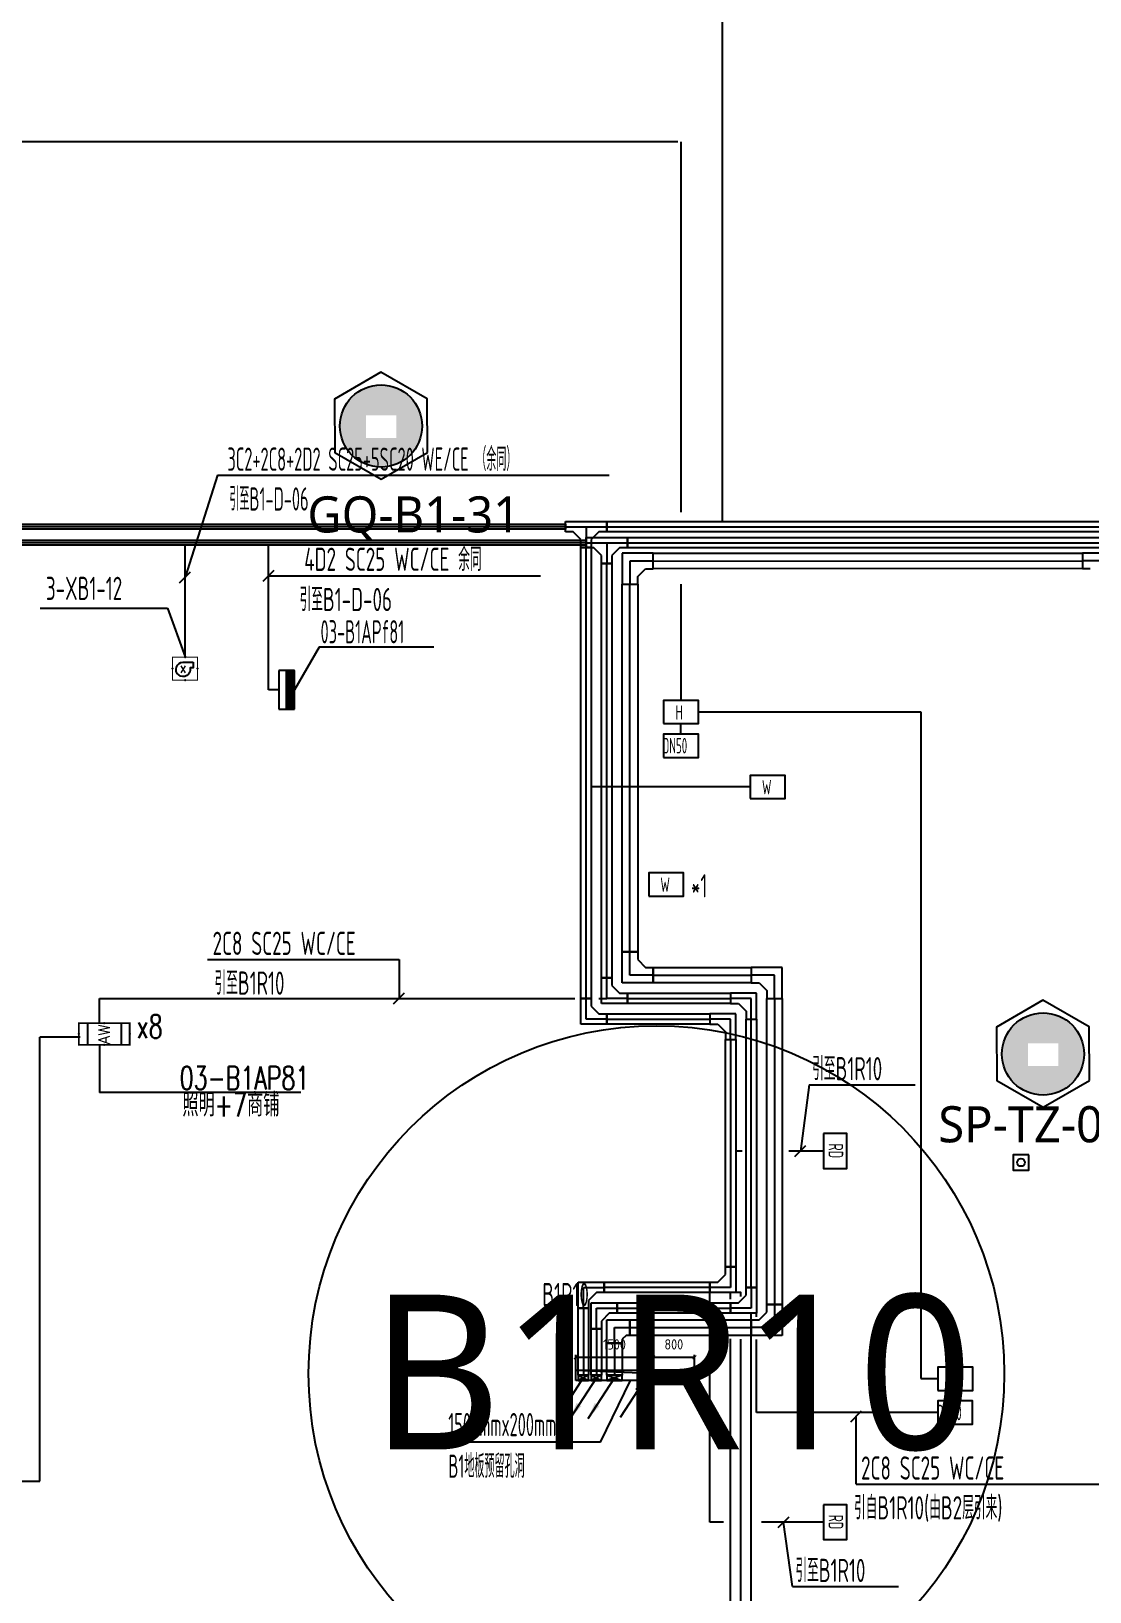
# Model space of a CAD drawing. Extents: x 0 to 3879896, y -114000 to 391286.
# Drawn here: x 2086925 to 2107427, y 289905 to 320135 of the extents above; entities that cross this region are included whole.
import ezdxf
from ezdxf.enums import TextEntityAlignment as Align

# ---------------------------------------------------------------- set-up
doc = ezdxf.new("R2010")
doc.units = 0
doc.header["$LTSCALE"] = 1000
doc.header["$MEASUREMENT"] = 0
doc.layers.get('0').update_dxf_attribs({"linetype": 'CONTINUOUS'})
doc.layers.get('Defpoints').update_dxf_attribs({"linetype": 'CONTINUOUS'})
for name, color, linetype in [('AP', 7, 'CONTINUOUS'), ('A无产权', 5, 'CONTINUOUS'), ('CABLETRAY_DOTE', 5, 'CONTINUOUS'), ('CABLETRAY_WEAK', 6, 'CONTINUOUS'), ('T-BAS', 11, '485_LINE'), ('T-BSA TEXT', 7, '485_LINE'), ('T-I-CHANNELS', 2, 'CONTINUOUS'), ('T-METER DATA', 150, 'C_LINE'), ('T-R-INTEGRATE', 1, 'CONTINUOUS'), ('T-SYSTEM BLOCK', 4, 'CONTINUOUS'), ('T-TEXT', 7, 'CONTINUOUS'), ('T-TEXT-RD', 3, 'CONTINUOUS'), ('T-电源线槽', 1, 'CONTINUOUS'), ('T-结构提条件', 252, 'CONTINUOUS'), ('T-铁塔', 3, 'CONTINUOUS'), ('W-3X_VP_消防立管', 6, 'CONTINUOUS'), ('W-辅助线_可见不打印_0', 252, 'CONTINUOUS'), ('WALL', 2, 'CONTINUOUS'), ('WIRE-通讯', 4, 'CONTINUOUS')]:
    doc.layers.add(name, color=color, linetype=linetype)
doc.styles.add('_TCH_DIM', font='SIMPLEX', dxfattribs={"bigfont": 'GBCBIG'})
doc.styles.add('_TCH_LABEL', font='COMPLEX', dxfattribs={"bigfont": 'GBCBIG'})
doc.styles.add('_TEL_DIM', font='SIMPLEX', dxfattribs={"width": 0.8, "height": 3.5, "bigfont": 'HZTXT'})
doc.styles.add('GBSTYLE', font='gbxwxt.shx', dxfattribs={"width": 0.6, "bigfont": 'gbhzfs.shx'})
doc.styles.add('HZTXT1', font='txtd.shx', dxfattribs={"width": 0.7, "bigfont": 'hztxt.shx'})
doc.styles.get("Standard").update_dxf_attribs({"font": 'GBENOR', "bigfont": 'GBCBIG'})
doc.linetypes.add('485_LINE', pattern='A,25.7,-3.58,["485",Standard,S=2.54,R=0,X=-3.2,Y=-1.27],-3.85', length=33.13)
doc.linetypes.add('C_LINE', pattern='A,25.7,-2.08,["C",Standard,S=2.54,R=0,X=-0.54,Y=-1.27],-2.35', length=30.13)
doc.dimstyles.get("Standard").update_dxf_attribs({"dimscale": 100, "dimtxt": 3.5, "dimasz": 1, "dimexe": 2.5, "dimexo": 3, "dimgap": 1.5, "dimtad": 1, "dimdec": 0, "dimzin": 0, "dimdsep": 46, "dimtxsty": 'Standard', "dimblk": 'ARCHTICK', "dimcen": 0.09, "dimadec": 0, "dimazin": 0, "dimtfac": 1, "dimtdec": 0, "dimtix": 1, "dimtmove": 2, "dimatfit": 3, "dimldrblk": 'ARCHTICK', "dimfxl": 1, "dimtolj": 1, "dimtzin": 0, "dimarcsym": 0})

# ---------------------------------------------------------------- blocks, each defined once
blk = doc.blocks.new('空调抄费表')
at = {"layer": 'T-SYSTEM BLOCK'}
blk.add_lwpolyline([(-338, 0), (338, 0), (338, 450), (-338, 450)], close=True, dxfattribs=at)
at = {"layer": 'T-TEXT', "style": 'GBSTYLE', "width": 0.7}
blk.add_text('H', height=281, dxfattribs=at).set_placement((-106, 76))
blk = doc.blocks.new('A$C78FD1D7B')
at = {"layer": 'T-SYSTEM BLOCK'}
blk.add_lwpolyline([(-300, 0), (300, 0), (300, 400), (-300, 400)], close=True, dxfattribs=at)
at = {"layer": 'T-TEXT', "style": 'GBSTYLE', "width": 0.7}
blk.add_text('RD', height=250, dxfattribs=at).set_placement((-129, 88))
blk = doc.blocks.new('*X637')
at = {"color": 0}
for p, q in [((-250, 33), (-183, 100)), ((-250, 68), (-218, 100)), ((-247, 0), (-147, 100)), ((-212, 0), (-112, 100)), ((-177, 0), (-77, 100)), ((-141, 0), (-41, 100)), ((-106, 0), (-6, 100)), ((-71, 0), (29, 100)), ((-35, 0), (65, 100)), ((0, 0), (100, 100)), ((35, 0), (135, 100)), ((71, 0), (171, 100)), ((106, 0), (206, 100)), ((141, 0), (241, 100)), ((177, 0), (250, 73)), ((212, 0), (250, 38)), ((247, 0), (250, 3))]:
    blk.add_line(p, q, dxfattribs=at)
blk = doc.blocks.new('$equip$00001414')
for p, q in [((0.75, 0.6), (-0.75, 0.6)), ((-0.75, 0.6), (-0.75, 0)), ((-0.75, 0.3), (0.75, 0.3)), ((-0.75, 0), (0.75, 0)), ((0.75, 0), (0.75, 0.6))]:
    blk.add_line(p, q)
at = {"const_width": 0.3}
blk.add_lwpolyline([(-0.75, 0.15), (0.75, 0.15)], dxfattribs=at)
for p in [(-0.75, 0.3), (0, 0.6), (0, 0), (0.75, 0.3)]:
    blk.add_point(p)
at = {"xscale": 0.00300000000061118, "yscale": 0.00300000000061118, "zscale": 0.00300000000061118}
blk.add_blockref('*X637', (0, 0), dxfattribs=at)
at = {"style": '_TCH_LABEL', "flags": 9}
blk.add_attdef('A', (0, 0), '', height=0.00002, dxfattribs=at)
blk = doc.blocks.new('$equip_U$00000289(PC-201201232)')
at = {"const_width": 0.075}
blk.add_lwpolyline([(-0.9, 1.68), (-0.9, 0), (0.9, 0), (0.9, 1.68)], close=True, dxfattribs=at)
blk.add_lwpolyline([(0.58, 1.3), (0.58, 0.89), (0.37, 0.89, -2.805884), (-0.14, 1.3)], format="xyb", close=True)
for p in [(0, 1.68), (-0.9, 0.84), (0, 0), (0.9, 0.84)]:
    blk.add_point(p)
at = {"color": 7, "style": '_TCH_LABEL'}
blk.add_attdef('$TEXT$', text='', height=0.5, dxfattribs=at).set_placement((-0.15, 0.79), align=Align.MIDDLE_CENTER)
at = {"color": 7, "style": '_TEL_DIM', "flags": 1}
blk.add_attdef('A', text='', height=0.000025, dxfattribs=at).set_placement((0, 0), align=Align.MIDDLE_CENTER)
blk = doc.blocks.new('$equip_U$00000265(GZ顾恪)')
at = {"linetype": 'Continuous'}
for p, q in [((-0.54, 0.7), (-0.54, 0)), ((0.54, 0.7), (0.54, 0))]:
    blk.add_line(p, q, dxfattribs=at)
at = {"const_width": 0.06}
blk.add_lwpolyline([(-0.82, 0.7), (0.82, 0.7), (0.82, 0), (-0.82, 0)], close=True, dxfattribs=at)
for p in [(0, 0.7), (-0.82, 0.35), (0, 0), (0.82, 0.35)]:
    blk.add_point(p)
at = {"color": 7, "style": '_TCH_LABEL'}
blk.add_attdef('$TEXT$', text='', height=0.36, dxfattribs=at).set_placement((-0.004, 0.344), align=Align.MIDDLE_CENTER)
at = {"color": 7, "style": '_TCH_LABEL', "flags": 1}
blk.add_attdef('A', text='', height=0.000025, dxfattribs=at).set_placement((0, 0), align=Align.MIDDLE_CENTER)
blk = doc.blocks.new('抄表水表')
at = {"layer": 'T-SYSTEM BLOCK'}
blk.add_lwpolyline([(-338, 0), (338, 0), (338, 450), (-338, 450)], close=True, dxfattribs=at)
at = {"layer": 'T-TEXT', "style": 'GBSTYLE', "width": 0.7}
blk.add_text('W', height=281, dxfattribs=at).set_placement((-113, 83))
blk = doc.blocks.new('ArchTick')
at = {"color": 0, "const_width": 0.2}
blk.add_lwpolyline([(-0.35, -0.35), (0.35, 0.35)], dxfattribs=at)
blk = doc.blocks.new('*D673')
at = {"layer": 'Defpoints', "color": 0, "transparency": 16777216}
for p in [(2099771, 294447), (2098971, 294050), (2099771, 294000)]:
    blk.add_point(p, dxfattribs=at)
at = {"layer": 'T-结构提条件', "color": 0, "lineweight": -2, "transparency": 16777216}
for p, q in [((2098971, 294060), (2098971, 294497)), ((2098971, 294447), (2099771, 294447)), ((2099771, 294010), (2099771, 294497))]:
    blk.add_line(p, q, dxfattribs=at)
at = {"layer": 'T-结构提条件', "color": 0, "lineweight": -2, "transparency": 16777216, "xscale": 100, "yscale": 100, "zscale": 100, "rotation": 180}
blk.add_blockref('ArchTick', (2098971, 294447), dxfattribs=at)
at = {"layer": 'T-结构提条件', "color": 0, "lineweight": -2, "transparency": 16777216, "xscale": 100, "yscale": 100, "zscale": 100}
blk.add_blockref('ArchTick', (2099771, 294447), dxfattribs=at)
at = {"layer": 'T-结构提条件', "color": 0, "transparency": 16777216, "insert": (2099371, 294697), "char_height": 200, "attachment_point": 5}
blk.add_mtext('\\A1;800', dxfattribs=at)
blk = doc.blocks.new('_ArchTick')
at = {"color": 0, "linetype": 'ByBlock', "const_width": 0.4}
blk.add_lwpolyline([(-0.5, -0.5), (0.5, 0.5)], dxfattribs=at)
blk = doc.blocks.new('*D674')
at = {"layer": 'Defpoints', "color": 0, "transparency": 16777216}
for p in [(2098971, 294447), (2097471, 294190), (2098971, 294200)]:
    blk.add_point(p, dxfattribs=at)
at = {"layer": 'T-结构提条件', "color": 0, "lineweight": -2, "transparency": 16777216}
for p, q in [((2097471, 294200), (2097471, 294497)), ((2097471, 294447), (2098971, 294447)), ((2098971, 294210), (2098971, 294497))]:
    blk.add_line(p, q, dxfattribs=at)
at = {"layer": 'T-结构提条件', "color": 0, "lineweight": -2, "transparency": 16777216, "xscale": 100, "yscale": 100, "zscale": 100, "rotation": 180}
blk.add_blockref('ArchTick', (2097471, 294447), dxfattribs=at)
at = {"layer": 'T-结构提条件', "color": 0, "lineweight": -2, "transparency": 16777216, "xscale": 100, "yscale": 100, "zscale": 100}
blk.add_blockref('ArchTick', (2098971, 294447), dxfattribs=at)
at = {"layer": 'T-结构提条件', "color": 0, "transparency": 16777216, "insert": (2098221, 294697), "char_height": 200, "attachment_point": 5}
blk.add_mtext('\\A1;1500', dxfattribs=at)
blk = doc.blocks.new('A$C78191958')
at = {"layer": 'T-METER DATA'}
blk.add_blockref('抄表水表', (114865, 37249, 0), dxfattribs=at)
at = {"layer": 'T-BSA TEXT', "linetype": 'ByBlock', "style": 'GBSTYLE', "width": 0.7}
blk.add_text('*1', height=450, dxfattribs=at).set_placement((115346, 37225, 0))
blk = doc.blocks.new('W立管100_间距200_0')
blk.add_circle((0, 0), 50)
at = {"layer": 'W-辅助线_可见不打印_0'}
blk.add_lwpolyline([(-100, -100), (100, -100), (100, 100), (-100, 100)], close=True, dxfattribs=at)

msp = doc.modelspace()

# ---------------------------------------------------------------- hatches: boundary and pattern name
at = {"layer": 'T-SYSTEM BLOCK'}
h = msp.add_hatch(color=256, dxfattribs=at)
edge = h.paths.add_edge_path()
edge.add_arc((2097618.1, 294048.8), 52.5, 0, 360)
h.paths.add_polyline_path([(2097235.4, 293560.2), (2097103, 293254.9), (2097327.8, 293500.3)])
h = msp.add_hatch(color=256, dxfattribs=at)
edge = h.paths.add_edge_path()
edge.add_arc((2097618.1, 294048.8), 52.5, 0, 360)
h.paths.add_polyline_path([(2097235.4, 293560.2), (2097103, 293254.9), (2097327.8, 293500.3)])
h = msp.add_hatch(color=256, dxfattribs=at)
edge = h.paths.add_edge_path()
edge.add_arc((2097871.4, 294050.5), 52.5, 0, 360)
h.paths.add_polyline_path([(2097488.8, 293561.9), (2097356.3, 293256.6), (2097581.2, 293502)])
h = msp.add_hatch(color=256, dxfattribs=at)
edge = h.paths.add_edge_path()
edge.add_arc((2097871.4, 294050.5), 52.5, 0, 360)
h.paths.add_polyline_path([(2097488.8, 293561.9), (2097356.3, 293256.6), (2097581.2, 293502)])
h = msp.add_hatch(color=256, dxfattribs=at)
edge = h.paths.add_edge_path()
edge.add_arc((2098221.4, 294050.5), 52.5, 0, 360)
h.paths.add_polyline_path([(2097838.8, 293561.9), (2097706.3, 293256.6), (2097931.2, 293502)])
h = msp.add_hatch(color=256, dxfattribs=at)
edge = h.paths.add_edge_path()
edge.add_arc((2098221.4, 294050.5), 52.5, 0, 360)
h.paths.add_polyline_path([(2097838.8, 293561.9), (2097706.3, 293256.6), (2097931.2, 293502)])
h = msp.add_hatch(color=256, dxfattribs=at)
h.paths.add_polyline_path([(2098793.7, 294073.9, 0.210266), (2098810.7, 294035.2), (2098846.2, 294073.9), (2098825.3, 294025.7, 0.5398713), (2098898.7, 294073.9, 1)])
h.paths.add_polyline_path([(2098846.2, 294073.9), (2098817.6, 294029.9, 0.0415828), (2098825.3, 294025.7)], flags=17)
h.paths.add_polyline_path([(2098846.2, 294073.9), (2098810.7, 294035.2, 0.0415828), (2098817.6, 294029.9)], flags=17)
h.paths.add_polyline_path([(2098817.6, 294029.9, -0.0415828), (2098810.7, 294035.2), (2098621.3, 293828.5), (2098667.5, 293798.6)])
h.paths.add_polyline_path([(2098825.3, 294025.7, -0.0415828), (2098817.6, 294029.9), (2098667.5, 293798.6), (2098713.7, 293768.6)])
h = msp.add_hatch(color=256, dxfattribs=at)
h.paths.add_polyline_path([(2098793.7, 294073.9, 0.210266), (2098810.7, 294035.2), (2098846.2, 294073.9), (2098825.3, 294025.7, 0.5398713), (2098898.7, 294073.9, 1)])
h.paths.add_polyline_path([(2098846.2, 294073.9), (2098817.6, 294029.9, 0.0415828), (2098825.3, 294025.7)], flags=17)
h.paths.add_polyline_path([(2098846.2, 294073.9), (2098810.7, 294035.2, 0.0415828), (2098817.6, 294029.9)], flags=17)
h.paths.add_polyline_path([(2098817.6, 294029.9, -0.0415828), (2098810.7, 294035.2), (2098621.3, 293828.5), (2098667.5, 293798.6)])
h.paths.add_polyline_path([(2098825.3, 294025.7, -0.0415828), (2098817.6, 294029.9), (2098667.5, 293798.6), (2098713.7, 293768.6)])
at = {"layer": 'WALL', "linetype": 'ByBlock'}
h = msp.add_hatch(dxfattribs=at)
h.set_pattern_fill('ESCHER', color=3)
h.set_pattern_definition([(60, (-783547.8, -2089278.995), (-30.47999999, -7e-09), [27.94, -2.54]), (180, (-783547.8, -2089278.995), (15.24, -26.3964543), [27.94, -2.54]), (300, (-783547.8, -2089278.995), (30.47999999, -7e-09), [27.94, -2.54]), (60, (-783545.26, -2089278.995), (-30.47999999, -7e-09), [5.08, -25.4]), (300, (-783545.26, -2089278.995), (30.47999999, -7e-09), [5.08, -25.4]), (60, (-783549.07, -2089276.795), (-30.47999999, -7e-09), [5.08, -25.4]), (180, (-783549.07, -2089276.795), (15.24, -26.3964543), [5.08, -25.4]), (300, (-783549.07, -2089281.194), (30.47999999, -7e-09), [5.08, -25.4]), (180, (-783549.07, -2089281.194), (15.24, -26.3964543), [5.08, -25.4]), (60, (-783557.96, -2089278.995), (-30.47999999, -7e-09), [5.08, -25.4]), (300, (-783557.96, -2089278.995), (30.47999999, -7e-09), [5.08, -25.4]), (60, (-783542.72, -2089287.793), (-30.47999999, -7e-09), [5.08, -25.4]), (180, (-783542.72, -2089287.793), (15.24, -26.3964543), [5.08, -25.4]), (300, (-783542.72, -2089270.196), (30.47999999, -7e-09), [5.08, -25.4]), (180, (-783542.72, -2089270.196), (15.24, -26.3964543), [5.08, -25.4]), (0, (-783542.72, -2089274.595), (-15.24, 26.3964543), [17.78, -12.7]), (0, (-783542.72, -2089283.394), (-15.24, 26.3964543), [17.78, -12.7]), (120, (-783546.53, -2089272.395), (-30.47999999, 7e-09), [17.78, -12.7]), (120, (-783554.15, -2089276.795), (-30.47999999, 7e-09), [17.78, -12.7]), (240, (-783554.15, -2089281.194), (15.23999999, -26.3964543), [17.78, -12.7]), (240, (-783546.53, -2089285.594), (15.23999999, -26.3964543), [17.78, -12.7])])
h.paths.add_polyline_path([(2092904, 312487.1, 1), (2094495.9, 312487.1, 1)])
h.paths.add_polyline_path([(2093994.3, 312692.1), (2093994.3, 312257.6), (2093406.3, 312257.6), (2093406.3, 312692.1)], flags=16)
h = msp.add_hatch(dxfattribs=at)
h.set_pattern_fill('ESCHER', color=1)
h.set_pattern_definition([(60, (-770725.903, -2101443.695), (-30.47999999, -7e-09), [27.94, -2.54]), (180, (-770725.903, -2101443.695), (15.24, -26.3964543), [27.94, -2.54]), (300, (-770725.903, -2101443.695), (30.47999999, -7e-09), [27.94, -2.54]), (60, (-770723.363, -2101443.695), (-30.47999999, -7e-09), [5.08, -25.4]), (300, (-770723.363, -2101443.695), (30.47999999, -7e-09), [5.08, -25.4]), (60, (-770727.173, -2101441.495), (-30.47999999, -7e-09), [5.08, -25.4]), (180, (-770727.173, -2101441.495), (15.24, -26.3964543), [5.08, -25.4]), (300, (-770727.173, -2101445.895), (30.47999999, -7e-09), [5.08, -25.4]), (180, (-770727.173, -2101445.895), (15.24, -26.3964543), [5.08, -25.4]), (60, (-770736.063, -2101443.695), (-30.47999999, -7e-09), [5.08, -25.4]), (300, (-770736.063, -2101443.695), (30.47999999, -7e-09), [5.08, -25.4]), (60, (-770720.823, -2101452.494), (-30.47999999, -7e-09), [5.08, -25.4]), (180, (-770720.823, -2101452.494), (15.24, -26.3964543), [5.08, -25.4]), (300, (-770720.823, -2101434.896), (30.47999999, -7e-09), [5.08, -25.4]), (180, (-770720.823, -2101434.896), (15.24, -26.3964543), [5.08, -25.4]), (0, (-770720.823, -2101439.296), (-15.24, 26.3964543), [17.78, -12.7]), (0, (-770720.823, -2101448.094), (-15.24, 26.3964543), [17.78, -12.7]), (120, (-770724.633, -2101437.096), (-30.47999999, 7e-09), [17.78, -12.7]), (120, (-770732.253, -2101441.495), (-30.47999999, 7e-09), [17.78, -12.7]), (240, (-770732.253, -2101445.895), (15.23999999, -26.3964543), [17.78, -12.7]), (240, (-770724.633, -2101450.294), (15.23999999, -26.3964543), [17.78, -12.7])])
h.paths.add_polyline_path([(2105725.9, 300322.4, 1), (2107317.8, 300322.4, 1)])
h.paths.add_polyline_path([(2106816.2, 300527.4), (2106816.2, 300092.9), (2106228.2, 300092.9), (2106228.2, 300527.4)], flags=16)

# ---------------------------------------------------------------- linework, layer by layer
at = {"layer": 'CABLETRAY_DOTE'}
for p, q in [((2097271.4, 310536.8, 0), (2013321.4, 310536.8, 0)), ((2097271.4, 310536.8, 0), (2098071.4, 310536.8, 0)), ((2097671.4, 310536.8, 0), (2097671.4, 310136.8, 0)), ((2098071.4, 310536.8, 0), (2107945.2, 310536.8, 0)), ((2097671.4, 301400.5, 0), (2097671.4, 310136.8, 0)), ((2097671.4, 301000.5, 0), (2097671.4, 301400.5, 0)), ((2098071.4, 301000.5, 0), (2097671.4, 301000.5, 0)), ((2098071.4, 301000.5, 0), (2100071.4, 301000.5, 0)), ((2100471.4, 301000.5, 0), (2100071.4, 301000.5, 0)), ((2100471.4, 300600.5, 0), (2100471.4, 301000.5, 0)), ((2100471.4, 300600.5, 0), (2100471.4, 296200.5, 0)), ((2100471.4, 296200.5, 0), (2100471.4, 295800.5, 0)), ((2097621.4, 295400.5, 0), (2097621.4, 295800.5, 0)), ((2097621.4, 295800.5, 0), (2098021.4, 295800.5, 0)), ((2100071.4, 295800.5, 0), (2098021.4, 295800.5, 0)), ((2100471.4, 295800.5, 0), (2100071.4, 295800.5, 0)), ((2097621.4, 295400.5, 0), (2097621.4, 294100.5, 0)), ((2097871.4, 295000.5, 0), (2097871.4, 295400.5, 0)), ((2097871.4, 295400.5, 0), (2098271.4, 295400.5, 0)), ((2098271.4, 295400.5, 0), (2100471.4, 295400.5, 0)), ((2097871.4, 295000.5, 0), (2097871.4, 294100.5, 0))]:
    msp.add_line(p, q, dxfattribs=at)
at = {"layer": 'CABLETRAY_DOTE', "linetype": 'ByBlock'}
for p, q in [((2097671.4, 310227.2, 0), (2085971.4, 310227.2, 0)), ((2097671.4, 310227.2, 0), (2098471.4, 310227.2, 0)), ((2098071.4, 310227.2, 0), (2098071.4, 309827.2, 0)), ((2098471.4, 310227.2, 0), (2107657.7, 310227.2, 0)), ((2098971.4, 309872.1, 0), (2098521.4, 309872.1, 0)), ((2098521.4, 309872.1, 0), (2098521.4, 309422.1, 0)), ((2098971.4, 309872.1, 0), (2107285.2, 309877.2, 0)), ((2107735.2, 309877.2, 0), (2107285.2, 309877.2, 0)), ((2098071.4, 301800.5, 0), (2098071.4, 309827.2, 0)), ((2098521.4, 302300.5, 0), (2098521.4, 309422.1, 0)), ((2098521.4, 301850.5, 0), (2098521.4, 302300.5, 0)), ((2098071.4, 301400.5, 0), (2098071.4, 301800.5, 0)), ((2098971.4, 301850.5, 0), (2098521.4, 301850.5, 0)), ((2098971.4, 301850.5, 0), (2100871.4, 301850.5, 0)), ((2101321.4, 301850.5, 0), (2100871.4, 301850.5, 0)), ((2101321.4, 301400.5, 0), (2101321.4, 301850.5, 0)), ((2098471.4, 301400.5, 0), (2098071.4, 301400.5, 0)), ((2098471.4, 301400.5, 0), (2100471.4, 301400.5, 0)), ((2100871.4, 301400.5, 0), (2100471.4, 301400.5, 0)), ((2100871.4, 301000.5, 0), (2100871.4, 301400.5, 0)), ((2101321.4, 301400.5, 0), (2101321.4, 295471.5, 0)), ((2100871.4, 295800.5, 0), (2100871.4, 301000.5, 0)), ((2100871.4, 295800.5, 0), (2100871.4, 295400.5, 0)), ((2100871.4, 295400.5, 0), (2100471.4, 295400.5, 0)), ((2101321.4, 295471.5, 0), (2101321.4, 295021.5, 0)), ((2098221.4, 294721.5, 0), (2098221.4, 295021.5, 0)), ((2098221.4, 295021.5, 0), (2098521.4, 295021.5, 0)), ((2098521.4, 295021.5, 0), (2100871.4, 295021.5, 0)), ((2101321.4, 295021.5, 0), (2100871.4, 295021.5, 0)), ((2098221.4, 294721.5, 0), (2098221.4, 294100.5, 0))]:
    msp.add_line(p, q, dxfattribs=at)
at = {"layer": 'CABLETRAY_WEAK', "linetype": 'ByBlock'}
for p, q in [((2085971.4, 310277.2, 0), (2097671.4, 310277.2, 0)), ((2097671.4, 310177.2, 0), (2085971.4, 310177.2, 0)), ((2097671.4, 310327.2, 0), (2098471.4, 310327.2, 0)), ((2097671.4, 310127.2, 0), (2097671.4, 310327.2, 0)), ((2097671.4, 310277.2, 0), (2097671.4, 310177.2, 0)), ((2098471.4, 310327.2, 0), (2098471.4, 310127.2, 0)), ((2098471.4, 310127.2, 0), (2098471.4, 310327.2, 0)), ((2098471.4, 310327.2, 0), (2107657.7, 310327.2, 0)), ((2097821.4, 310127.2, 0), (2097671.4, 310127.2, 0)), ((2097971.4, 309977.2, 0), (2097821.4, 310127.2, 0)), ((2097971.4, 309827.2, 0), (2097971.4, 309977.2, 0)), ((2098321.4, 310127.2, 0), (2098171.4, 309977.2, 0)), ((2098171.4, 309977.2, 0), (2098171.4, 309827.2, 0)), ((2098471.4, 310127.2, 0), (2098321.4, 310127.2, 0)), ((2107657.7, 310127.2, 0), (2098471.4, 310127.2, 0)), ((2097971.4, 309827.2, 0), (2098171.4, 309827.2, 0)), ((2097971.4, 301800.5, 0), (2097971.4, 309827.2, 0)), ((2098171.4, 309827.2, 0), (2097971.4, 309827.2, 0)), ((2098171.4, 309827.2, 0), (2098171.4, 301800.5, 0)), ((2098171.4, 301800.5, 0), (2097971.4, 301800.5, 0)), ((2097971.4, 301300.5, 0), (2097971.4, 301800.5, 0)), ((2097971.4, 301800.5, 0), (2098171.4, 301800.5, 0)), ((2098171.4, 301800.5, 0), (2098171.4, 301650.5, 0)), ((2098171.4, 301650.5, 0), (2098321.4, 301500.5, 0)), ((2098321.4, 301500.5, 0), (2098471.4, 301500.5, 0)), ((2098471.4, 301300.5, 0), (2098471.4, 301500.5, 0)), ((2098471.4, 301500.5, 0), (2100471.4, 301500.5, 0)), ((2098471.4, 301500.5, 0), (2098471.4, 301300.5, 0)), ((2100471.4, 301500.5, 0), (2100471.4, 301300.5, 0)), ((2100971.4, 301500.5, 0), (2100471.4, 301500.5, 0)), ((2100471.4, 301500.5, 0), (2100471.4, 301300.5, 0)), ((2100971.4, 301000.5, 0), (2100971.4, 301500.5, 0)), ((2098471.4, 301300.5, 0), (2097971.4, 301300.5, 0)), ((2100471.4, 301300.5, 0), (2098471.4, 301300.5, 0)), ((2100471.4, 301300.5, 0), (2100621.4, 301300.5, 0)), ((2100621.4, 301300.5, 0), (2100771.4, 301150.5, 0)), ((2100771.4, 301150.5, 0), (2100771.4, 301000.5, 0)), ((2100771.4, 301000.5, 0), (2100971.4, 301000.5, 0)), ((2100771.4, 295800.5, 0), (2100771.4, 301000.5, 0)), ((2100771.4, 301000.5, 0), (2100971.4, 301000.5, 0)), ((2100971.4, 301000.5, 0), (2100971.4, 295800.5, 0)), ((2100971.4, 295800.5, 0), (2100771.4, 295800.5, 0)), ((2100771.4, 295650.5, 0), (2100771.4, 295800.5, 0)), ((2100771.4, 295800.5, 0), (2100971.4, 295800.5, 0)), ((2100971.4, 295800.5, 0), (2100971.4, 295300.5, 0)), ((2100471.4, 295300.5, 0), (2100471.4, 295500.5, 0)), ((2100471.4, 295500.5, 0), (2100621.4, 295500.5, 0)), ((2100621.4, 295500.5, 0), (2100771.4, 295650.5, 0)), ((2100971.4, 295300.5, 0), (2100471.4, 295300.5, 0))]:
    msp.add_line(p, q, dxfattribs=at)
at = {"layer": 'CABLETRAY_WEAK'}
for p, q in [((2097771.4, 295000.5, 0), (2097771.4, 295500.5, 0)), ((2097771.4, 295500.5, 0), (2098271.4, 295500.5, 0)), ((2098271.4, 295500.5, 0), (2098271.4, 295300.5, 0)), ((2098271.4, 295300.5, 0), (2098271.4, 295500.5, 0)), ((2098271.4, 295500.5, 0), (2100471.4, 295500.5, 0)), ((2100471.4, 295500.5, 0), (2100471.4, 295300.5, 0)), ((2098121.4, 295300.5, 0), (2097971.4, 295150.5, 0)), ((2097971.4, 295150.5, 0), (2097971.4, 295000.5, 0)), ((2098271.4, 295300.5, 0), (2098121.4, 295300.5, 0)), ((2100471.4, 295300.5, 0), (2098271.4, 295300.5, 0)), ((2097771.4, 294100.5, 0), (2097771.4, 295000.5, 0)), ((2097771.4, 295000.5, 0), (2097971.4, 295000.5, 0)), ((2097971.4, 295000.5, 0), (2097771.4, 295000.5, 0)), ((2097971.4, 295000.5, 0), (2097971.4, 294100.5, 0)), ((2097971.4, 294100.5, 0), (2097771.4, 294000.5, 0)), ((2097771.4, 294100.5, 0), (2097971.4, 294000.5, 0)), ((2097971.4, 294100.5, 0), (2097771.4, 294100.5, 0))]:
    msp.add_line(p, q, dxfattribs=at)
at = {"layer": 'CABLETRAY_WEAK', "elevation": 0}
msp.add_lwpolyline([(2097771.4, 294000.5), (2097971.4, 294000.5), (2097971.4, 294100.5), (2097771.4, 294100.5)], close=True, dxfattribs=at)
at = {"layer": 'T-BAS', "linetype": 'ByBlock'}
for p, q in [((2089904.5, 308013.2, 0), (2089904.5, 310177.2, 0)), ((2091521.4, 307375.5, 0), (2091521.4, 310177.2, 0)), ((2087095.9, 308956.3), (2089567.1, 308956.3)), ((2089567.1, 308956.3), (2089904.5, 308013.2, 0)), ((2092498.7, 308202.1, 0), (2092021.4, 307375.5, 0)), ((2094722.7, 308202.1, 0), (2092498.7, 308202.1, 0)), ((2091721.4, 307375.5, 0), (2091521.4, 307375.5, 0))]:
    msp.add_line(p, q, dxfattribs=at)
at = {"layer": 'T-BSA TEXT', "linetype": 'ByBlock'}
for p, q in [((2090534.5, 311534.1), (2089904.5, 309556.8)), ((2090534.5, 311534.1), (2098120.9, 311534.1, 0)), ((2089798.4, 309450.7), (2090010.5, 309662.8)), ((2091415.4, 309480.2), (2091627.5, 309692.4)), ((2091521.4, 309586.3), (2096791.4, 309586.3)), ((2090342.3, 302155.6), (2094048.6, 302155.6)), ((2094048.6, 302155.6), (2094048.6, 301400.5)), ((2093942.5, 301294.4), (2094154.6, 301506.5)), ((2101995, 299724.9, 0), (2101821.5, 298443.6, 0)), ((2101995, 299724.9, 0), (2104044.4, 299724.9, 0)), ((2101715.4, 298337.5, 0), (2101927.5, 298549.7, 0)), ((2102796.6, 293200, 0), (2103008.8, 293412.2, 0)), ((2102902.7, 291991.6, 0), (2102902.7, 293306.1, 0)), ((2102902.7, 291991.6, 0), (2107910.1, 291991.6, 0)), ((2101390.4, 291147.2, 0), (2101602.5, 291359.3, 0)), ((2101670, 290006, 0), (2101496.5, 291253.3, 0)), ((2101670, 290006, 0), (2103719.4, 290006, 0))]:
    msp.add_line(p, q, dxfattribs=at)
at = {"layer": 'T-I-CHANNELS'}
for p, q in [((2013321.4, 310586.8, 0), (2097271.4, 310586.8, 0)), ((2097271.4, 310486.8, 0), (2013321.4, 310486.8, 0)), ((2097271.4, 310636.8, 0), (2098071.4, 310636.8, 0)), ((2097271.4, 310436.8, 0), (2097271.4, 310636.8, 0)), ((2097271.4, 310586.8, 0), (2097271.4, 310486.8, 0)), ((2098071.4, 310636.8, 0), (2098071.4, 310436.8, 0)), ((2098071.4, 310436.8, 0), (2098071.4, 310636.8, 0)), ((2098071.4, 310636.8, 0), (2107945.2, 310636.8, 0)), ((2097421.4, 310436.8, 0), (2097271.4, 310436.8, 0)), ((2097571.4, 310286.8, 0), (2097421.4, 310436.8, 0)), ((2097571.4, 310136.8, 0), (2097571.4, 310286.8, 0)), ((2097921.4, 310436.8, 0), (2097771.4, 310286.8, 0)), ((2097771.4, 310286.8, 0), (2097771.4, 310136.8, 0)), ((2098071.4, 310436.8, 0), (2097921.4, 310436.8, 0)), ((2107945.2, 310436.8, 0), (2098071.4, 310436.8, 0)), ((2097571.4, 310136.8, 0), (2097771.4, 310136.8, 0)), ((2097571.4, 301400.5, 0), (2097571.4, 310136.8, 0)), ((2097771.4, 310136.8, 0), (2097571.4, 310136.8, 0)), ((2097771.4, 310136.8, 0), (2097771.4, 301400.5, 0)), ((2097771.4, 301400.5, 0), (2097571.4, 301400.5, 0)), ((2097571.4, 300900.5, 0), (2097571.4, 301400.5, 0)), ((2097571.4, 301400.5, 0), (2097771.4, 301400.5, 0)), ((2097771.4, 301400.5, 0), (2097771.4, 301250.5, 0)), ((2097771.4, 301250.5, 0), (2097921.4, 301100.5, 0)), ((2097921.4, 301100.5, 0), (2098071.4, 301100.5, 0)), ((2098071.4, 300900.5, 0), (2098071.4, 301100.5, 0)), ((2098071.4, 301100.5, 0), (2100071.4, 301100.5, 0)), ((2098071.4, 301100.5, 0), (2098071.4, 300900.5, 0)), ((2100071.4, 301100.5, 0), (2100071.4, 300900.5, 0)), ((2100571.4, 301100.5, 0), (2100071.4, 301100.5, 0)), ((2100071.4, 301100.5, 0), (2100071.4, 300900.5, 0)), ((2100571.4, 300600.5, 0), (2100571.4, 301100.5, 0)), ((2098071.4, 300900.5, 0), (2097571.4, 300900.5, 0)), ((2100071.4, 300900.5, 0), (2098071.4, 300900.5, 0)), ((2100071.4, 300900.5, 0), (2100221.4, 300900.5, 0)), ((2100221.4, 300900.5, 0), (2100371.4, 300750.5, 0)), ((2100371.4, 300750.5, 0), (2100371.4, 300600.5, 0)), ((2100371.4, 296200.5, 0), (2100371.4, 300600.5, 0)), ((2100371.4, 300600.5, 0), (2100571.4, 300600.5, 0)), ((2100371.4, 300600.5, 0), (2100571.4, 300600.5, 0)), ((2100571.4, 300600.5, 0), (2100571.4, 296200.5, 0)), ((2100221.4, 295900.5, 0), (2100371.4, 296050.5, 0)), ((2100571.4, 296200.5, 0), (2100371.4, 296200.5, 0)), ((2100371.4, 296050.5, 0), (2100371.4, 296200.5, 0)), ((2100371.4, 296200.5, 0), (2100571.4, 296200.5, 0)), ((2100571.4, 296200.5, 0), (2100571.4, 295700.5, 0)), ((2097521.4, 295400.5, 0), (2097521.4, 295900.5, 0)), ((2097521.4, 295900.5, 0), (2098021.4, 295900.5, 0)), ((2097871.4, 295700.5, 0), (2097721.4, 295550.5, 0)), ((2098021.4, 295700.5, 0), (2097871.4, 295700.5, 0)), ((2098021.4, 295900.5, 0), (2098021.4, 295700.5, 0)), ((2098021.4, 295700.5, 0), (2098021.4, 295900.5, 0)), ((2098021.4, 295900.5, 0), (2100071.4, 295900.5, 0)), ((2100071.4, 295700.5, 0), (2098021.4, 295700.5, 0)), ((2100071.4, 295900.5, 0), (2100071.4, 295700.5, 0)), ((2100071.4, 295700.5, 0), (2100071.4, 295900.5, 0)), ((2100071.4, 295900.5, 0), (2100221.4, 295900.5, 0)), ((2100571.4, 295700.5, 0), (2100071.4, 295700.5, 0)), ((2097521.4, 294100.5, 0), (2097521.4, 295400.5, 0)), ((2097521.4, 295400.5, 0), (2097721.4, 295400.5, 0)), ((2097721.4, 295400.5, 0), (2097521.4, 295400.5, 0)), ((2097721.4, 295550.5, 0), (2097721.4, 295400.5, 0)), ((2097721.4, 295400.5, 0), (2097721.4, 294100.5, 0)), ((2097721.4, 294100.5, 0), (2097521.4, 294000.5, 0)), ((2097521.4, 294100.5, 0), (2097721.4, 294000.5, 0)), ((2097721.4, 294100.5, 0), (2097521.4, 294100.5, 0))]:
    msp.add_line(p, q, dxfattribs=at)
at = {"layer": 'T-I-CHANNELS', "elevation": 0}
msp.add_lwpolyline([(2097521.4, 294000.5), (2097721.4, 294000.5), (2097721.4, 294100.5), (2097521.4, 294100.5)], close=True, dxfattribs=at)
msp.add_lwpolyline([(2097521.4, 294000.5), (2097721.4, 294000.5), (2097721.4, 294100.5), (2097521.4, 294100.5)], close=True, dxfattribs=at)
at = {"layer": 'T-METER DATA', "linetype": 'ByBlock'}
for p, q in [((2099446.8, 317994.4), (2085756.9, 317994.4, 0)), ((2099505.8, 317994.4), (2099505.8, 310819.1)), ((2099505.8, 309426.3), (2099505.8, 307173)), ((2099846.7, 306948), (2104157.4, 306948)), ((2104157.4, 306948), (2104157.4, 294039.5)), ((2100852.4, 305495.3), (2097771.4, 305495.3, 0)), ((2088246.4, 301400.5), (2097452, 301400.5)), ((2088246.4, 300920.5, 0), (2088246.4, 301400.5, 0)), ((2097918.2, 301400.5), (2098071.4, 301400.5)), ((2087091, 292050.5, 0), (2087091, 300650.5, 0)), ((2087871.4, 300650.5, 0), (2087091, 300650.5, 0)), ((2088246.4, 300500.5, 0), (2088246.4, 299574.7, 0)), ((2092148.6, 299574.7, 0), (2088246.4, 299574.7, 0)), ((2100971.4, 295233.9, 0), (2100971.4, 295300.5)), ((2100971.4, 293376.6, 0), (2100971.4, 294790.8, 0)), ((2104157.4, 294039.5), (2104483.9, 294039.5, 0)), ((2104483.9, 293376.6, 0), (2100971.4, 293376.6, 0)), ((2080318.6, 292050.5, 0), (2087091, 292050.5, 0))]:
    msp.add_line(p, q, dxfattribs=at)
msp.add_lwpolyline([(2088599.4, 321615.5), (2100308.2, 321615.5), (2100308.2, 310636.8)], dxfattribs=at)
at = {"layer": 'T-METER DATA', "color": 1, "linetype": 'ByBlock'}
msp.add_circle((2096786.1, 294399.5), 50000, dxfattribs=at)
at = {"layer": 'T-METER DATA', "color": 3, "linetype": 'ByBlock'}
msp.add_circle((2099034.2, 294131.9), 6737.7, dxfattribs=at)
at = {"layer": 'T-R-INTEGRATE', "linetype": 'ByBlock'}
for p, q in [((2100695.6, 298443.6), (2100571.4, 298443.6)), ((2102271.5, 298443.6, 0), (2101599, 298443.6))]:
    msp.add_line(p, q, dxfattribs=at)
at = {"layer": 'T-R-INTEGRATE', "elevation": 0}
for points in [[(2100471.4, 295573.5), (2100471.4, 295700.5)], [(2100671.4, 295623.3), (2100671.4, 295700.5), (2100571.4, 295700.5)], [(2100871.4, 284840.3), (2100871.4, 295300.5)], [(2105190.4, 284415.7), (2100471.4, 284415.7), (2100471.4, 294807.6)], [(2100671.4, 284840.3), (2100671.4, 284840.3), (2100671.4, 294800.5)]]:
    msp.add_lwpolyline(points, dxfattribs=at)
at = {"layer": 'T-SYSTEM BLOCK'}
for p, q in [((2099509.2, 306518.5), (2099509.2, 306723)), ((2097618.1, 294048.8, 0), (2097103, 293254.9, 0)), ((2097618.1, 294048.8, 0), (2097103, 293254.9, 0)), ((2097871.4, 294050.5, 0), (2097356.3, 293256.6, 0)), ((2097871.4, 294050.5, 0), (2097356.3, 293256.6, 0)), ((2098221.4, 294050.5, 0), (2097706.3, 293256.6, 0)), ((2098221.4, 294050.5, 0), (2097706.3, 293256.6, 0)), ((2098846.2, 294073.9, 0), (2098331.1, 293280, 0)), ((2098846.2, 294073.9, 0), (2098331.1, 293280, 0)), ((2104821.4, 293601.6, 0), (2104821.4, 293806.1, 0))]:
    msp.add_line(p, q, dxfattribs=at)
msp.add_lwpolyline([(2099171.7, 306068.5), (2099846.7, 306068.5), (2099846.7, 306518.5), (2099171.7, 306518.5)], close=True, dxfattribs=at)
at = {"layer": 'T-SYSTEM BLOCK', "elevation": 0}
msp.add_lwpolyline([(2104483.9, 293151.6), (2105158.9, 293151.6), (2105158.9, 293601.6), (2104483.9, 293601.6)], close=True, dxfattribs=at)
at = {"layer": 'T-电源线槽', "linetype": 'ByBlock'}
for p, q in [((2098869.6, 294100.5, 0), (2098819.6, 294050.5, 0)), ((2098819.6, 294100.5, 0), (2098869.6, 294050.5, 0)), ((2098869.6, 294100.5, 0), (2098819.6, 294050.5, 0)), ((2098819.6, 294100.5, 0), (2098869.6, 294050.5, 0)), ((2098869.6, 294100.5, 0), (2098819.6, 294050.5, 0)), ((2098819.6, 294100.5, 0), (2098869.6, 294050.5, 0))]:
    msp.add_line(p, q, dxfattribs=at)
at = {"layer": 'T-电源线槽', "linetype": 'ByBlock', "elevation": 0}
msp.add_lwpolyline([(2098819.6, 294050.5), (2098869.6, 294050.5), (2098869.6, 294100.5), (2098819.6, 294100.5)], close=True, dxfattribs=at)
msp.add_lwpolyline([(2098819.6, 294050.5), (2098869.6, 294050.5), (2098869.6, 294100.5), (2098819.6, 294100.5)], close=True, dxfattribs=at)
msp.add_lwpolyline([(2098819.6, 294050.5), (2098869.6, 294050.5), (2098869.6, 294100.5), (2098819.6, 294100.5)], close=True, dxfattribs=at)
at = {"layer": 'T-结构提条件'}
for p, q in [((2097471.4, 294200.5, 0), (2098719.9, 294148, 0)), ((2098719.9, 294148, 0), (2098971.4, 294000.5, 0))]:
    msp.add_line(p, q, dxfattribs=at)
at = {"layer": 'T-结构提条件', "color": 7}
for q in [(2098532.3, 294000.5, 0), (2094971.9, 292805.7, 0)]:
    msp.add_line((2097951, 292805.7, 0), q, dxfattribs=at)
at = {"layer": 'T-结构提条件', "elevation": 0}
msp.add_lwpolyline([(2097471.4, 294000.5), (2097471.4, 294200.5), (2098971.4, 294200.5), (2098971.4, 294000.5)], close=True, dxfattribs=at)
at = {"layer": 'T-铁塔', "linetype": 'ByBlock'}
for p, q in [((2098971.4, 310022.1, 0), (2098371.4, 310022.1, 0)), ((2098371.4, 310022.1, 0), (2098371.4, 309422.1, 0)), ((2098971.4, 310022.1, 0), (2107285.1, 310027.2, 0)), ((2098971.5, 309722.1, 0), (2098971.4, 310022.1, 0)), ((2098971.4, 309722.1, 0), (2098971.4, 310022.1, 0)), ((2107285.1, 310027.2, 0), (2107285.2, 309727.2, 0)), ((2107824.7, 310027.2, 0), (2107285.2, 310027.2, 0)), ((2107285.2, 310027.2, 0), (2107285.2, 309727.2, 0)), ((2098671.4, 309572.1, 0), (2098821.4, 309722.1, 0)), ((2098671.4, 309422.1, 0), (2098671.4, 309572.1, 0)), ((2098821.4, 309722.1, 0), (2098971.4, 309722.1, 0)), ((2107285.2, 309727.2, 0), (2098971.5, 309722.1, 0)), ((2107285.2, 309727.2, 0), (2107435.2, 309727.2, 0)), ((2098371.4, 309422.1, 0), (2098671.4, 309422.1, 0)), ((2098371.4, 302300.5, 0), (2098371.4, 309422.1, 0)), ((2098371.4, 309422.1, 0), (2098671.4, 309422.1, 0)), ((2098671.4, 309422.1, 0), (2098671.4, 302300.5, 0)), ((2098671.4, 302300.5, 0), (2098371.4, 302300.5, 0)), ((2098371.4, 301700.5, 0), (2098371.4, 302300.5, 0)), ((2098371.4, 302300.5, 0), (2098671.4, 302300.5, 0)), ((2098671.4, 302300.5, 0), (2098671.4, 302150.5, 0)), ((2098671.4, 302150.5, 0), (2098821.4, 302000.5, 0)), ((2098971.4, 301700.5, 0), (2098371.4, 301700.5, 0)), ((2098821.4, 302000.5, 0), (2098971.4, 302000.5, 0)), ((2098971.4, 301700.5, 0), (2098971.4, 302000.5, 0)), ((2098971.4, 302000.5, 0), (2100871.4, 302000.5, 0)), ((2098971.4, 302000.5, 0), (2098971.4, 301700.5, 0)), ((2100871.4, 301700.5, 0), (2098971.4, 301700.5, 0)), ((2100871.4, 302000.5, 0), (2100871.4, 301700.5, 0)), ((2101471.4, 302000.5, 0), (2100871.4, 302000.5, 0)), ((2100871.4, 302000.5, 0), (2100871.4, 301700.5, 0)), ((2100871.4, 301700.5, 0), (2101021.4, 301700.5, 0)), ((2101021.4, 301700.5, 0), (2101171.4, 301550.5, 0)), ((2101471.4, 301400.5, 0), (2101471.4, 302000.5, 0)), ((2101171.4, 301550.5, 0), (2101171.4, 301400.5, 0)), ((2101171.4, 295471.5, 0), (2101171.4, 301400.5, 0)), ((2101171.4, 301400.5, 0), (2101471.4, 301400.5, 0)), ((2101171.4, 301400.5, 0), (2101471.4, 301400.5, 0)), ((2101471.4, 301400.5, 0), (2101471.4, 295471.5, 0)), ((2101471.4, 295471.5, 0), (2101171.4, 295471.5, 0)), ((2101171.4, 295321.5, 0), (2101171.4, 295471.5, 0)), ((2101171.4, 295471.5, 0), (2101471.4, 295471.5, 0)), ((2101471.4, 295471.5, 0), (2101471.4, 294871.5, 0)), ((2098071.4, 294721.5, 0), (2098071.4, 295171.5, 0)), ((2098071.4, 295171.5, 0), (2098521.4, 295171.5, 0)), ((2098521.4, 294871.5, 0), (2098521.4, 295171.5, 0)), ((2098521.4, 295171.5, 0), (2100871.4, 295171.5, 0)), ((2098521.4, 295171.5, 0), (2098521.4, 294871.5, 0)), ((2100871.4, 295171.5, 0), (2100871.4, 294871.5, 0)), ((2100871.4, 294871.5, 0), (2100871.4, 295171.5, 0)), ((2100871.4, 295171.5, 0), (2101021.4, 295171.5, 0)), ((2101021.4, 295171.5, 0), (2101171.4, 295321.5, 0)), ((2098446.4, 294871.5, 0), (2098371.4, 294796.5, 0)), ((2098371.4, 294796.5, 0), (2098371.4, 294721.5, 0)), ((2098521.4, 294871.5, 0), (2098446.4, 294871.5, 0)), ((2100871.4, 294871.5, 0), (2098521.4, 294871.5, 0)), ((2101471.4, 294871.5, 0), (2100871.4, 294871.5, 0)), ((2098371.4, 294721.5, 0), (2098071.4, 294721.5, 0)), ((2098071.4, 294100.5, 0), (2098071.4, 294721.5, 0)), ((2098071.4, 294721.5, 0), (2098371.4, 294721.5, 0)), ((2098371.4, 294721.5, 0), (2098371.4, 294100.5, 0)), ((2098371.4, 294100.5, 0), (2098071.4, 294000.5, 0)), ((2098071.4, 294100.5, 0), (2098371.4, 294000.5, 0)), ((2098371.4, 294100.5, 0), (2098071.4, 294100.5, 0))]:
    msp.add_line(p, q, dxfattribs=at)
at = {"layer": 'T-铁塔', "linetype": 'ByBlock', "elevation": 0}
msp.add_lwpolyline([(2098071.4, 294000.5), (2098371.4, 294000.5), (2098371.4, 294100.5), (2098071.4, 294100.5)], close=True, dxfattribs=at)
msp.add_lwpolyline([(2098071.4, 294000.5), (2098371.4, 294000.5), (2098371.4, 294100.5), (2098071.4, 294100.5)], close=True, dxfattribs=at)
at = {"layer": 'WALL', "color": 3, "linetype": 'ByBlock'}
msp.add_lwpolyline([(2094597.9, 311976.3), (2094595.2, 313011.9), (2093697.1, 313527.4), (2092801.5, 313007.3), (2092804.1, 311971.7), (2093702.3, 311456.2)], close=True, dxfattribs=at)
at = {"layer": 'WALL', "color": 1, "linetype": 'ByBlock'}
msp.add_lwpolyline([(2107419.8, 299811.6), (2107417.1, 300847.2), (2106519, 301362.7), (2105623.4, 300842.6), (2105626, 299807), (2106524.2, 299291.5)], close=True, dxfattribs=at)
at = {"layer": 'WALL', "color": 3, "linetype": 'ByBlock'}
msp.add_circle((2093699.9, 312487.1), 796, dxfattribs=at)
at = {"layer": 'WALL', "color": 1, "linetype": 'ByBlock'}
msp.add_circle((2106521.8, 300322.4), 796, dxfattribs=at)
at = {"layer": 'WIRE-通讯', "linetype": 'ByBlock'}
for p, q in [((2100071.4, 291253.3), (2100071.4, 295700.5)), ((2100332.2, 291253.3, 0), (2100071.4, 291253.3)), ((2102271.5, 291253.3, 0), (2101066.1, 291253.3, 0))]:
    msp.add_line(p, q, dxfattribs=at)

# ---------------------------------------------------------------- block references
at = {"layer": 'T-BAS', "linetype": 'ByBlock', "xscale": 267.4591381880455, "yscale": 267.4591381880455, "zscale": 267.4591381880455}
msp.add_blockref('$equip_U$00000289(PC-201201232)', (2089904.5, 307563.2, 0), dxfattribs=at).add_auto_attribs({'$TEXT$': 'X'})
at = {"layer": 'T-BAS', "linetype": 'ByBlock', "xscale": 500, "yscale": 500, "rotation": 90}
msp.add_blockref('$equip$00001414', (2092021.4, 307375.5, 0), dxfattribs=at)
at = {"layer": 'T-METER DATA', "linetype": 'ByBlock'}
msp.add_blockref('A$C78191958', (1984356.9, 266130.4, 0), dxfattribs=at)
at = {"layer": 'T-METER DATA'}
for name, p in [('空调抄费表', (2099509.2, 306723)), ('抄表水表', (2101189.9, 305270.3)), ('空调抄费表', (2104821.4, 293806.1, 0))]:
    msp.add_blockref(name, p, dxfattribs=at)
at = {"layer": 'T-METER DATA', "linetype": 'ByBlock'}
ref = msp.add_blockref('$equip_U$00000265(GZ顾恪)', (2088340.4, 300500.5, 0), dxfattribs=dict(at, xscale=600, yscale=600, zscale=600))
ref.add_attrib('$TEXT$', 'AW', dxfattribs={"layer": '0', "color": 7, "height": 216, "rotation": 90, "style": '_TCH_LABEL'}).set_placement((2088338, 300706.9, 0), align=Align.MIDDLE_CENTER)
at = {"layer": 'W-3X_VP_消防立管', "color": 0, "xscale": 1.5000000000001, "yscale": 1.5000000000001, "zscale": 1.5000000000001, "rotation": 179.999986739828}
msp.add_blockref('W立管100_间距200_0', (2106094.7, 298222.1), dxfattribs=at)
at = {"layer": 'WIRE-通讯', "xscale": 1.125, "yscale": 1.125, "zscale": 1.125, "rotation": 270}
for p in [(2102271.5, 298443.6, 0), (2102271.5, 291253.3, 0)]:
    msp.add_blockref('A$C78FD1D7B', p, dxfattribs=at)

# ---------------------------------------------------------------- texts
at = {"layer": 'AP', "color": 3, "insert": (2092273.4, 311125.4), "char_height": 700, "attachment_point": 1}
msp.add_mtext_dynamic_manual_height_columns('{\\fMicrosoft YaHei|b0|i0|c134|p34;GQ-B1-31}', width=4166.283, gutter_width=12.5, heights=[0], dxfattribs=at)
at = {"layer": 'AP', "color": 1, "insert": (2104494, 299311.3), "char_height": 700, "attachment_point": 1}
msp.add_mtext_dynamic_manual_height_columns('{\\fMicrosoft YaHei|b0|i0|c134|p34;SP-TZ-01-B1}', width=3709.59, gutter_width=12.5, heights=[0], dxfattribs=at)
at = {"layer": 'A无产权', "color": 3, "insert": (2093493.8, 295663.2, 0), "char_height": 3000, "attachment_point": 1, "style": '_TCH_DIM'}
msp.add_mtext_dynamic_manual_height_columns('{\\fMicrosoft YaHei|b0|i0|c134|p34;B1R10}', width=5863.737, gutter_width=1750, heights=[0], dxfattribs=at)
at = {"layer": 'T-BAS', "linetype": 'ByBlock', "style": 'GBSTYLE'}
for s, width, p in [('3-XB1-12', 0.7, (2087209.8, 309117.4)), ('03-B1APf81', 0.6, (2092528.4, 308276.3, 0))]:
    msp.add_text(s, height=450, dxfattribs=dict(at, width=width)).set_placement(p)
at = {"layer": 'T-BSA TEXT', "linetype": 'ByBlock', "style": 'GBSTYLE'}
for s, width, p in [('3C2+2C8+2D2 SC25+5SC20 WE/CE （余同） ', 0.6, (2090725.3, 311620.1)), ('引至B1-D-06', 0.6, (2090762, 310849.5)), ('4D2 SC25 WC/CE 余同', 0.7, (2092212.6, 309681.4)), ('引至B1-D-06', 0.7, (2092121.5, 308901.7)), ('2C8 SC25 WC/CE', 0.7, (2090437.1, 302241.6)), ('引至B1R10', 0.7, (2090473.8, 301471)), ('引至B1R10', 0.7, (2102050.2, 299812.9, 0)), ('2C8 SC25 WC/CE', 0.7, (2102997.5, 292077.6, 0)), ('引自B1R10(由B2层引来)', 0.7, (2102860.4, 291307, 0)), ('引至B1R10', 0.7, (2101725.2, 290093.9, 0))]:
    msp.add_text(s, height=450, dxfattribs=dict(at, width=width)).set_placement(p)
at = {"layer": 'T-METER DATA', "linetype": 'ByBlock', "style": 'HZTXT1', "width": 0.7}
for s, p in [('x8', (2088971.6, 300631.8, 0)), ('03-B1AP81', (2089801.5, 299633.2, 0)), ('照明+7商铺', (2089851.9, 299113.5, 0))]:
    msp.add_text(s, height=450, dxfattribs=at).set_placement(p)
at = {"layer": 'T-SYSTEM BLOCK', "color": 0, "style": 'GBSTYLE', "width": 0.6}
for s, p in [('DN50', (2099149.2, 306144.8)), ('DN40', (2104461.4, 293227.9, 0))]:
    msp.add_text(s, height=300, dxfattribs=at).set_placement(p)
at = {"layer": 'T-TEXT-RD', "style": 'GBSTYLE', "width": 0.7}
msp.add_text('B1R10', height=450, dxfattribs=at).set_placement((2096823, 295438.7, 0))
at = {"layer": 'T-结构提条件', "color": 7, "style": 'GBSTYLE', "width": 0.6}
for s, p in [('1500mmx200mm', (2095003.5, 292919.3, 0)), ('B1地板预留孔洞', (2095003.5, 292113, 0))]:
    msp.add_text(s, height=450, dxfattribs=at).set_placement(p)

# ---------------------------------------------------------------- dimensions: what is measured, and where the dimension line sits
at = {"layer": 'T-结构提条件'}
for base, p1, p2, picture, middle in [((2098971.4, 294446.8, 0), (2097471.4, 294190.5, 0), (2098971.4, 294200.5, 0), '*D674', (2098221.4, 294696.8, 0)), ((2099771.4, 294446.8, 0), (2098971.4, 294050.5, 0), (2099771.4, 294000.5, 0), '*D673', (2099371.4, 294696.8, 0))]:
    dim = msp.add_linear_dim(base=base, p1=p1, p2=p2, dimstyle='Standard', override={"dimtxt": 2, "dimexe": 0.5, "dimexo": 0.1, "dimblk": 'ArchTick', "dimfxl": 2.5}, dxfattribs=at)
    dim.commit()
    dim.dimension.update_dxf_attribs({"geometry": picture, "text_midpoint": middle})

doc.saveas('drawing.dxf')
